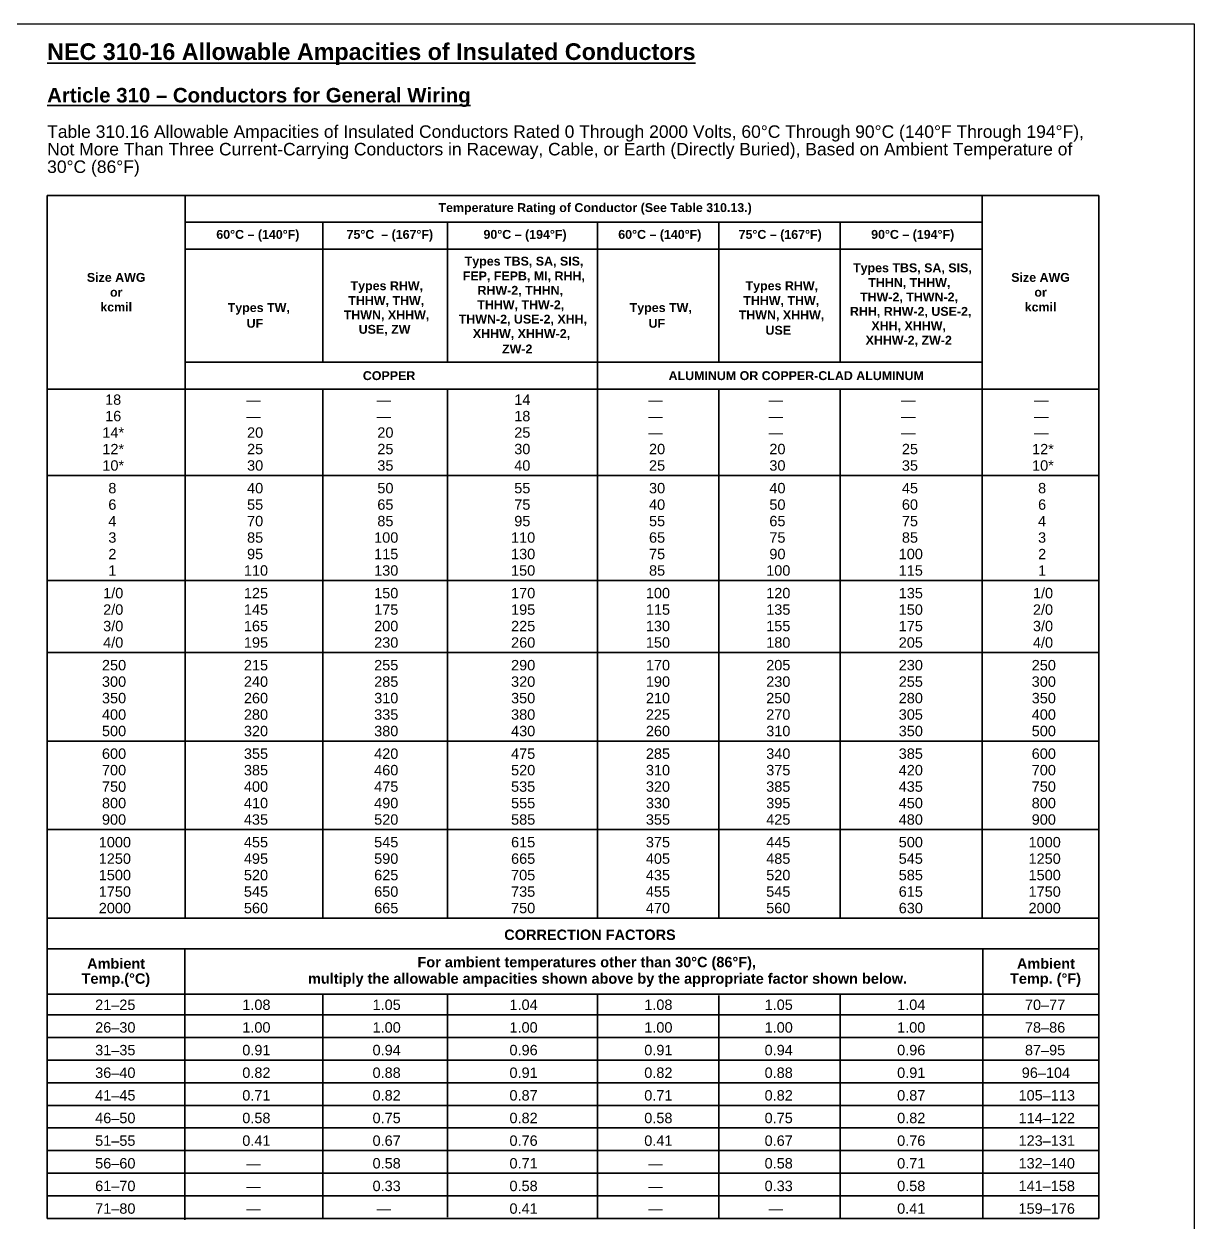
# Model space of a CAD drawing. Header units: inches. Extents: x 4293 to 10865, y -6935 to 441.
# Drawn here: x 5586 to 6147, y -170 to 405 of the extents above; entities that cross this region are included whole.
import ezdxf

# ---------------------------------------------------------------- set-up
doc = ezdxf.new("R2010")
doc.units = ezdxf.units.IN
doc.header["$MEASUREMENT"] = 0
doc.layers.get('Defpoints').update_dxf_attribs({"color": 104})
doc.layers.add('PDF_Text', color=7, linetype='Continuous', lineweight=35)
doc.styles.add('PDF Helvetica-Condensed Bold', font='arialbd.ttf')
doc.styles.add('PDF Helvetica-Condensed-Light', font='arial.ttf')

# ---------------------------------------------------------------- blocks, each defined once
blk = doc.blocks.new('A$C20600d5e')
for p, q in [((0, -1.0296), (0, -7.9324)), ((7.0972, -7.9324), (7.0972, -1.0296))]:
    blk.add_line(p, q)
for points in [[(0, -1.0296), (7.0972, -1.0296)], [(0.9321, -1.0296), (0.9321, -5.9062)], [(6.3101, -1.0296), (6.3101, -5.9103)], [(0.9321, -1.2102), (6.3101, -1.2102)], [(1.8612, -1.2102), (1.8612, -2.1546)], [(2.7014, -1.2102), (2.7014, -2.1546)], [(3.7145, -1.2102), (3.7145, -5.9065)], [(4.5333, -1.2102), (4.5333, -2.1555)], [(5.352, -1.2102), (5.352, -2.1555)], [(0.9321, -1.3908), (6.3101, -1.3908)], [(0.9321, -2.1546), (6.3101, -2.1546)], [(0, -2.3352), (7.0972, -2.3352)], [(1.8611, -2.3352), (1.8611, -5.8981)], [(2.7015, -2.3366), (2.7015, -5.9034)], [(4.5332, -2.3352), (4.5332, -5.9064)], [(5.3519, -2.3365), (5.3519, -5.8982)], [(0, -2.9185), (7.0972, -2.9185)], [(0, -3.6269), (7.0972, -3.6269)], [(0, -4.113), (7.0972, -4.113)], [(0, -4.7102), (7.0972, -4.7102)], [(0, -5.3074), (7.0972, -5.3074)], [(0, -5.9046), (7.0972, -5.9046)], [(0, -6.113), (7.0972, -6.113)], [(0.9295, -6.1122), (0.9295, -7.94)], [(6.3145, -6.1196), (6.3145, -7.9338)], [(0, -6.4185), (7.0972, -6.4185)], [(1.8611, -6.4199), (1.8611, -7.933)], [(2.7015, -6.4199), (2.7015, -7.9238)], [(3.7145, -6.4199), (3.7145, -7.9259)], [(4.5332, -6.4275), (4.5332, -7.933)], [(5.352, -6.4258), (5.352, -7.933)], [(0, -6.5574), (7.0972, -6.5574)], [(0, -6.7102), (7.0972, -6.7102)], [(0, -6.863), (7.0972, -6.863)], [(0, -7.0158), (7.0972, -7.0158)], [(0, -7.1685), (7.0972, -7.1685)], [(0, -7.3213), (7.0972, -7.3213)], [(0, -7.4741), (7.0972, -7.4741)], [(0, -7.6269), (7.0972, -7.6269)], [(0, -7.7796), (7.0972, -7.7796)], [(0, -7.9324), (7.0972, -7.9324)]]:
    blk.add_lwpolyline(points)
at = {"style": 'PDF Helvetica-Condensed Bold'}
for s, insert, char_height, width, attachment_point in [('{\\LNEC 310-16 Allowable Ampacities of Insulated Conductors}', (0, -0.0024), 0.112508, 5.47204, 1), ('{\\LArticle 310 – Conductors for General Wiring}', (0, -0.3034), 0.098445, 3.793128, 1), ('Size AWG\\Por\\Pkcmil', (0.466, -1.6824), 0.06, 0.932097, 5), ('Size AWG\\Por\\Pkcmil', (6.7037, -1.6824), 0.06, 0.787125, 5)]:
    blk.add_mtext(s, dxfattribs=dict(at, insert=insert, char_height=char_height, width=width, attachment_point=attachment_point))
at = {"insert": (0, -0.556), "char_height": 0.0843812, "width": 7.095605, "attachment_point": 1, "line_spacing_factor": 0.84186, "style": 'PDF Helvetica-Condensed-Light'}
blk.add_mtext('Table 310.16 Allowable Ampacities of Insulated Conductors Rated 0 Through 2000 Volts, 60°C Through 90°C (140°F Through 194°F), Not More Than Three Current-Carrying Conductors in Raceway, Cable, or Earth (Directly Buried), Based on Ambient Temperature of 30°C (86°F)', dxfattribs=at)
at = {"attachment_point": 4}
for s, insert, char_height, style in [('Temperature Rating of Conductor (See Table 310.13.)', (2.6406, -1.1203), 0.06, 'PDF Helvetica-Condensed Bold'), ('60°C – (140°F)', (1.1415, -1.3009), 0.06, 'PDF Helvetica-Condensed Bold'), ('75°C  – (167°F)', (2.0205, -1.3009), 0.06, 'PDF Helvetica-Condensed Bold'), ('90°C – (194°F)', (2.9444, -1.3009), 0.06, 'PDF Helvetica-Condensed Bold'), ('60°C – (140°F)', (3.8539, -1.3009), 0.06, 'PDF Helvetica-Condensed Bold'), ('75°C – (167°F)', (4.666, -1.3009), 0.06, 'PDF Helvetica-Condensed Bold'), ('90°C – (194°F)', (5.5603, -1.3009), 0.06, 'PDF Helvetica-Condensed Bold'), ('Types TBS, SA, SIS,', (2.8176, -1.4814), 0.06, 'PDF Helvetica-Condensed Bold'), ('Types TBS, SA, SIS,', (5.4382, -1.5263), 0.06, 'PDF Helvetica-Condensed Bold'), ('Types RHW,', (2.0476, -1.6475), 0.06, 'PDF Helvetica-Condensed Bold'), ('FEP, FEPB, MI, RHH,', (2.8045, -1.5787), 0.06, 'PDF Helvetica-Condensed Bold'), ('Types RHW,', (4.7129, -1.6475), 0.06, 'PDF Helvetica-Condensed Bold'), ('THHN, THHW,', (5.5409, -1.6236), 0.06, 'PDF Helvetica-Condensed Bold'), ('RHW-2, THHN,', (2.9041, -1.6759), 0.06, 'PDF Helvetica-Condensed Bold'), ('THW-2, THWN-2,', (5.4855, -1.7208), 0.06, 'PDF Helvetica-Condensed Bold'), ('Types TW,', (1.2184, -1.7948), 0.06, 'PDF Helvetica-Condensed Bold'), ('THHW, THW,', (2.0322, -1.7447), 0.06, 'PDF Helvetica-Condensed Bold'), ('THHW, THW-2,', (2.9027, -1.7731), 0.06, 'PDF Helvetica-Condensed Bold'), ('Types TW,', (3.931, -1.7948), 0.06, 'PDF Helvetica-Condensed Bold'), ('THHW, THW,', (4.6976, -1.7447), 0.06, 'PDF Helvetica-Condensed Bold'), ('THWN, XHHW,', (2.0014, -1.8419), 0.06, 'PDF Helvetica-Condensed Bold'), ('THWN-2, USE-2, XHH,', (2.7774, -1.8704), 0.06, 'PDF Helvetica-Condensed Bold'), ('THWN, XHHW,', (4.6668, -1.8419), 0.06, 'PDF Helvetica-Condensed Bold'), ('RHH, RHW-2, USE-2,', (5.4173, -1.818), 0.06, 'PDF Helvetica-Condensed Bold'), ('UF', (1.3461, -1.892), 0.06, 'PDF Helvetica-Condensed Bold'), ('USE, ZW', (2.1024, -1.9391), 0.06, 'PDF Helvetica-Condensed Bold'), ('XHHW, XHHW-2,', (2.8726, -1.9676), 0.06, 'PDF Helvetica-Condensed Bold'), ('UF', (4.0584, -1.892), 0.06, 'PDF Helvetica-Condensed Bold'), ('USE', (4.8473, -1.9391), 0.06, 'PDF Helvetica-Condensed Bold'), ('XHH, XHHW,', (5.562, -1.9152), 0.06, 'PDF Helvetica-Condensed Bold'), ('XHHW-2, ZW-2', (5.5231, -2.0124), 0.06, 'PDF Helvetica-Condensed Bold'), ('ZW-2', (3.0696, -2.0648), 0.06, 'PDF Helvetica-Condensed Bold'), ('COPPER', (2.1303, -2.2453), 0.06, 'PDF Helvetica-Condensed Bold'), ('ALUMINUM OR COPPER-CLAD ALUMINUM', (4.1935, -2.2453), 0.06, 'PDF Helvetica-Condensed Bold'), ('18', (0.3915, -2.4071), 0.06959, 'PDF Helvetica-Condensed-Light'), ('—', (1.3437, -2.4071), 0.07, 'PDF Helvetica-Condensed-Light'), ('—', (2.2227, -2.4071), 0.07, 'PDF Helvetica-Condensed-Light'), ('14', (3.152, -2.4071), 0.07, 'PDF Helvetica-Condensed-Light'), ('—', (4.056, -2.4071), 0.07, 'PDF Helvetica-Condensed-Light'), ('—', (4.8681, -2.4071), 0.07, 'PDF Helvetica-Condensed-Light'), ('—', (5.7623, -2.4071), 0.07, 'PDF Helvetica-Condensed-Light'), ('—', (6.6597, -2.4071), 0.07, 'PDF Helvetica-Condensed-Light'), ('16', (0.3915, -2.5182), 0.07, 'PDF Helvetica-Condensed-Light'), ('18', (3.152, -2.5182), 0.07, 'PDF Helvetica-Condensed-Light'), ('—', (1.3437, -2.5182), 0.07, 'PDF Helvetica-Condensed-Light'), ('—', (2.2227, -2.5182), 0.07, 'PDF Helvetica-Condensed-Light'), ('—', (4.056, -2.5182), 0.07, 'PDF Helvetica-Condensed-Light'), ('—', (4.8681, -2.5182), 0.07, 'PDF Helvetica-Condensed-Light'), ('—', (5.7623, -2.5182), 0.07, 'PDF Helvetica-Condensed-Light'), ('—', (6.6597, -2.5182), 0.07, 'PDF Helvetica-Condensed-Light'), ('14*', (0.3725, -2.6293), 0.07, 'PDF Helvetica-Condensed-Light'), ('20', (1.3492, -2.6293), 0.07, 'PDF Helvetica-Condensed-Light'), ('20', (2.2282, -2.6293), 0.07, 'PDF Helvetica-Condensed-Light'), ('25', (3.152, -2.6293), 0.07, 'PDF Helvetica-Condensed-Light'), ('—', (4.056, -2.6293), 0.07, 'PDF Helvetica-Condensed-Light'), ('—', (4.868, -2.6293), 0.07, 'PDF Helvetica-Condensed-Light'), ('—', (5.7622, -2.6293), 0.07, 'PDF Helvetica-Condensed-Light'), ('—', (6.6597, -2.6293), 0.07, 'PDF Helvetica-Condensed-Light'), ('12*', (0.3725, -2.7405), 0.07, 'PDF Helvetica-Condensed-Light'), ('25', (1.3492, -2.7405), 0.07, 'PDF Helvetica-Condensed-Light'), ('25', (2.2282, -2.7405), 0.07, 'PDF Helvetica-Condensed-Light'), ('30', (3.152, -2.7405), 0.07, 'PDF Helvetica-Condensed-Light'), ('20', (4.0614, -2.7405), 0.07, 'PDF Helvetica-Condensed-Light'), ('20', (4.8735, -2.7405), 0.07, 'PDF Helvetica-Condensed-Light'), ('25', (5.7677, -2.7405), 0.07, 'PDF Helvetica-Condensed-Light'), ('12*', (6.6462, -2.7405), 0.07, 'PDF Helvetica-Condensed-Light'), ('10*', (0.3726, -2.8515), 0.07, 'PDF Helvetica-Condensed-Light'), ('30', (1.3492, -2.8515), 0.07, 'PDF Helvetica-Condensed-Light'), ('35', (2.2282, -2.8515), 0.07, 'PDF Helvetica-Condensed-Light'), ('40', (3.152, -2.8515), 0.07, 'PDF Helvetica-Condensed-Light'), ('25', (4.0615, -2.8515), 0.07, 'PDF Helvetica-Condensed-Light'), ('30', (4.8735, -2.8515), 0.07, 'PDF Helvetica-Condensed-Light'), ('35', (5.7677, -2.8515), 0.07, 'PDF Helvetica-Condensed-Light'), ('10*', (6.6463, -2.8515), 0.07, 'PDF Helvetica-Condensed-Light'), ('8', (0.413, -3.0043), 0.07, 'PDF Helvetica-Condensed-Light'), ('40', (1.3492, -3.0043), 0.07, 'PDF Helvetica-Condensed-Light'), ('50', (2.2282, -3.0043), 0.07, 'PDF Helvetica-Condensed-Light'), ('55', (3.152, -3.0043), 0.07, 'PDF Helvetica-Condensed-Light'), ('30', (4.0615, -3.0043), 0.07, 'PDF Helvetica-Condensed-Light'), ('40', (4.8735, -3.0043), 0.07, 'PDF Helvetica-Condensed-Light'), ('45', (5.7677, -3.0043), 0.07, 'PDF Helvetica-Condensed-Light'), ('8', (6.6868, -3.0043), 0.07, 'PDF Helvetica-Condensed-Light'), ('6', (0.413, -3.1154), 0.07, 'PDF Helvetica-Condensed-Light'), ('55', (1.3492, -3.1154), 0.07, 'PDF Helvetica-Condensed-Light'), ('65', (2.2282, -3.1154), 0.07, 'PDF Helvetica-Condensed-Light'), ('75', (3.152, -3.1154), 0.07, 'PDF Helvetica-Condensed-Light'), ('40', (4.0615, -3.1154), 0.07, 'PDF Helvetica-Condensed-Light'), ('50', (4.8735, -3.1154), 0.07, 'PDF Helvetica-Condensed-Light'), ('60', (5.7677, -3.1154), 0.07, 'PDF Helvetica-Condensed-Light'), ('6', (6.6868, -3.1154), 0.07, 'PDF Helvetica-Condensed-Light'), ('4', (0.413, -3.2265), 0.07, 'PDF Helvetica-Condensed-Light'), ('70', (1.3492, -3.2265), 0.07, 'PDF Helvetica-Condensed-Light'), ('85', (2.2282, -3.2265), 0.07, 'PDF Helvetica-Condensed-Light'), ('95', (3.152, -3.2265), 0.07, 'PDF Helvetica-Condensed-Light'), ('55', (4.0615, -3.2265), 0.07, 'PDF Helvetica-Condensed-Light'), ('65', (4.8735, -3.2265), 0.07, 'PDF Helvetica-Condensed-Light'), ('75', (5.7677, -3.2265), 0.07, 'PDF Helvetica-Condensed-Light'), ('4', (6.6868, -3.2265), 0.07, 'PDF Helvetica-Condensed-Light'), ('3', (0.413, -3.3377), 0.07, 'PDF Helvetica-Condensed-Light'), ('85', (1.3492, -3.3377), 0.07, 'PDF Helvetica-Condensed-Light'), ('100', (2.2066, -3.3377), 0.07, 'PDF Helvetica-Condensed-Light'), ('110', (3.1304, -3.3377), 0.07, 'PDF Helvetica-Condensed-Light'), ('65', (4.0615, -3.3377), 0.07, 'PDF Helvetica-Condensed-Light'), ('75', (4.8735, -3.3377), 0.07, 'PDF Helvetica-Condensed-Light'), ('85', (5.7677, -3.3377), 0.07, 'PDF Helvetica-Condensed-Light'), ('3', (6.6867, -3.3377), 0.07, 'PDF Helvetica-Condensed-Light'), ('2', (0.413, -3.4488), 0.07, 'PDF Helvetica-Condensed-Light'), ('95', (1.3492, -3.4488), 0.07, 'PDF Helvetica-Condensed-Light'), ('115', (2.2066, -3.4488), 0.07, 'PDF Helvetica-Condensed-Light'), ('130', (3.1305, -3.4488), 0.07, 'PDF Helvetica-Condensed-Light'), ('75', (4.0616, -3.4488), 0.07, 'PDF Helvetica-Condensed-Light'), ('90', (4.8736, -3.4488), 0.07, 'PDF Helvetica-Condensed-Light'), ('100', (5.7463, -3.4488), 0.07, 'PDF Helvetica-Condensed-Light'), ('2', (6.687, -3.4488), 0.07, 'PDF Helvetica-Condensed-Light'), ('1', (0.413, -3.5599), 0.07, 'PDF Helvetica-Condensed-Light'), ('110', (1.3276, -3.5599), 0.07, 'PDF Helvetica-Condensed-Light'), ('130', (2.2067, -3.5599), 0.07, 'PDF Helvetica-Condensed-Light'), ('150', (3.1305, -3.5599), 0.07, 'PDF Helvetica-Condensed-Light'), ('85', (4.0616, -3.5599), 0.07, 'PDF Helvetica-Condensed-Light'), ('100', (4.8521, -3.5599), 0.07, 'PDF Helvetica-Condensed-Light'), ('115', (5.7463, -3.5599), 0.07, 'PDF Helvetica-Condensed-Light'), ('1', (6.687, -3.5599), 0.07, 'PDF Helvetica-Condensed-Light'), ('1/0', (0.378, -3.7127), 0.07, 'PDF Helvetica-Condensed-Light'), ('125', (1.3277, -3.7127), 0.07, 'PDF Helvetica-Condensed-Light'), ('150', (2.2067, -3.7127), 0.07, 'PDF Helvetica-Condensed-Light'), ('170', (3.1306, -3.7127), 0.07, 'PDF Helvetica-Condensed-Light'), ('100', (4.0401, -3.7127), 0.07, 'PDF Helvetica-Condensed-Light'), ('120', (4.8522, -3.7127), 0.07, 'PDF Helvetica-Condensed-Light'), ('135', (5.7464, -3.7127), 0.07, 'PDF Helvetica-Condensed-Light'), ('1/0', (6.652, -3.7127), 0.07, 'PDF Helvetica-Condensed-Light'), ('2/0', (0.378, -3.8238), 0.07, 'PDF Helvetica-Condensed-Light'), ('145', (1.3277, -3.8238), 0.07, 'PDF Helvetica-Condensed-Light'), ('175', (2.2067, -3.8238), 0.07, 'PDF Helvetica-Condensed-Light'), ('195', (3.1306, -3.8238), 0.07, 'PDF Helvetica-Condensed-Light'), ('115', (4.0401, -3.8238), 0.07, 'PDF Helvetica-Condensed-Light'), ('135', (4.8522, -3.8238), 0.07, 'PDF Helvetica-Condensed-Light'), ('150', (5.7464, -3.8238), 0.07, 'PDF Helvetica-Condensed-Light'), ('2/0', (6.652, -3.8238), 0.07, 'PDF Helvetica-Condensed-Light'), ('3/0', (0.378, -3.9349), 0.07, 'PDF Helvetica-Condensed-Light'), ('165', (1.3277, -3.9349), 0.07, 'PDF Helvetica-Condensed-Light'), ('200', (2.2067, -3.9349), 0.07, 'PDF Helvetica-Condensed-Light'), ('225', (3.1306, -3.9349), 0.07, 'PDF Helvetica-Condensed-Light'), ('130', (4.0401, -3.9349), 0.07, 'PDF Helvetica-Condensed-Light'), ('155', (4.8522, -3.9349), 0.07, 'PDF Helvetica-Condensed-Light'), ('175', (5.7464, -3.9349), 0.07, 'PDF Helvetica-Condensed-Light'), ('3/0', (6.652, -3.9349), 0.07, 'PDF Helvetica-Condensed-Light'), ('4/0', (0.3779, -4.046), 0.07, 'PDF Helvetica-Condensed-Light'), ('195', (1.3277, -4.046), 0.07, 'PDF Helvetica-Condensed-Light'), ('230', (2.2067, -4.046), 0.07, 'PDF Helvetica-Condensed-Light'), ('260', (3.1306, -4.046), 0.07, 'PDF Helvetica-Condensed-Light'), ('150', (4.0401, -4.046), 0.07, 'PDF Helvetica-Condensed-Light'), ('180', (4.8522, -4.046), 0.07, 'PDF Helvetica-Condensed-Light'), ('205', (5.7464, -4.046), 0.07, 'PDF Helvetica-Condensed-Light'), ('4/0', (6.652, -4.046), 0.07, 'PDF Helvetica-Condensed-Light'), ('250', (0.3699, -4.1988), 0.07, 'PDF Helvetica-Condensed-Light'), ('215', (1.3277, -4.1988), 0.07, 'PDF Helvetica-Condensed-Light'), ('255', (2.2067, -4.1988), 0.07, 'PDF Helvetica-Condensed-Light'), ('290', (3.1306, -4.1988), 0.07, 'PDF Helvetica-Condensed-Light'), ('170', (4.0401, -4.1988), 0.07, 'PDF Helvetica-Condensed-Light'), ('205', (4.8522, -4.1988), 0.07, 'PDF Helvetica-Condensed-Light'), ('230', (5.7464, -4.1988), 0.07, 'PDF Helvetica-Condensed-Light'), ('250', (6.6439, -4.1988), 0.07, 'PDF Helvetica-Condensed-Light'), ('300', (0.3699, -4.3099), 0.07, 'PDF Helvetica-Condensed-Light'), ('240', (1.3277, -4.3099), 0.07, 'PDF Helvetica-Condensed-Light'), ('285', (2.2067, -4.3099), 0.07, 'PDF Helvetica-Condensed-Light'), ('320', (3.1306, -4.3099), 0.07, 'PDF Helvetica-Condensed-Light'), ('190', (4.0401, -4.3099), 0.07, 'PDF Helvetica-Condensed-Light'), ('230', (4.8522, -4.3099), 0.07, 'PDF Helvetica-Condensed-Light'), ('255', (5.7464, -4.3099), 0.07, 'PDF Helvetica-Condensed-Light'), ('300', (6.6439, -4.3099), 0.07, 'PDF Helvetica-Condensed-Light'), ('350', (0.3699, -4.421), 0.07, 'PDF Helvetica-Condensed-Light'), ('260', (1.3277, -4.421), 0.07, 'PDF Helvetica-Condensed-Light'), ('310', (2.2067, -4.421), 0.07, 'PDF Helvetica-Condensed-Light'), ('350', (3.1306, -4.421), 0.07, 'PDF Helvetica-Condensed-Light'), ('210', (4.0401, -4.421), 0.07, 'PDF Helvetica-Condensed-Light'), ('250', (4.8522, -4.421), 0.07, 'PDF Helvetica-Condensed-Light'), ('280', (5.7464, -4.421), 0.07, 'PDF Helvetica-Condensed-Light'), ('350', (6.6439, -4.421), 0.07, 'PDF Helvetica-Condensed-Light'), ('400', (0.3699, -4.5321), 0.07, 'PDF Helvetica-Condensed-Light'), ('280', (1.3277, -4.5321), 0.07, 'PDF Helvetica-Condensed-Light'), ('335', (2.2067, -4.5321), 0.07, 'PDF Helvetica-Condensed-Light'), ('380', (3.1306, -4.5321), 0.07, 'PDF Helvetica-Condensed-Light'), ('225', (4.0401, -4.5321), 0.07, 'PDF Helvetica-Condensed-Light'), ('270', (4.8522, -4.5321), 0.07, 'PDF Helvetica-Condensed-Light'), ('305', (5.7464, -4.5321), 0.07, 'PDF Helvetica-Condensed-Light'), ('400', (6.6439, -4.5321), 0.07, 'PDF Helvetica-Condensed-Light'), ('500', (0.3699, -4.6432), 0.07, 'PDF Helvetica-Condensed-Light'), ('320', (1.3277, -4.6432), 0.07, 'PDF Helvetica-Condensed-Light'), ('380', (2.2067, -4.6432), 0.07, 'PDF Helvetica-Condensed-Light'), ('430', (3.1306, -4.6432), 0.07, 'PDF Helvetica-Condensed-Light'), ('260', (4.0401, -4.6432), 0.07, 'PDF Helvetica-Condensed-Light'), ('310', (4.8522, -4.6432), 0.07, 'PDF Helvetica-Condensed-Light'), ('350', (5.7464, -4.6432), 0.07, 'PDF Helvetica-Condensed-Light'), ('500', (6.6439, -4.6432), 0.07, 'PDF Helvetica-Condensed-Light'), ('600', (0.3699, -4.796), 0.07, 'PDF Helvetica-Condensed-Light'), ('355', (1.3277, -4.796), 0.07, 'PDF Helvetica-Condensed-Light'), ('420', (2.2067, -4.796), 0.07, 'PDF Helvetica-Condensed-Light'), ('475', (3.1306, -4.796), 0.07, 'PDF Helvetica-Condensed-Light'), ('285', (4.0401, -4.796), 0.07, 'PDF Helvetica-Condensed-Light'), ('340', (4.8522, -4.796), 0.07, 'PDF Helvetica-Condensed-Light'), ('385', (5.7464, -4.796), 0.07, 'PDF Helvetica-Condensed-Light'), ('600', (6.6439, -4.796), 0.07, 'PDF Helvetica-Condensed-Light'), ('700', (0.3699, -4.9071), 0.07, 'PDF Helvetica-Condensed-Light'), ('385', (1.3277, -4.9071), 0.07, 'PDF Helvetica-Condensed-Light'), ('460', (2.2067, -4.9071), 0.07, 'PDF Helvetica-Condensed-Light'), ('520', (3.1306, -4.9071), 0.07, 'PDF Helvetica-Condensed-Light'), ('310', (4.0401, -4.9071), 0.07, 'PDF Helvetica-Condensed-Light'), ('375', (4.8522, -4.9071), 0.07, 'PDF Helvetica-Condensed-Light'), ('420', (5.7464, -4.9071), 0.07, 'PDF Helvetica-Condensed-Light'), ('700', (6.6439, -4.9071), 0.07, 'PDF Helvetica-Condensed-Light'), ('750', (0.3699, -5.0182), 0.07, 'PDF Helvetica-Condensed-Light'), ('400', (1.3277, -5.0182), 0.07, 'PDF Helvetica-Condensed-Light'), ('475', (2.2067, -5.0182), 0.07, 'PDF Helvetica-Condensed-Light'), ('535', (3.1306, -5.0182), 0.07, 'PDF Helvetica-Condensed-Light'), ('320', (4.0401, -5.0182), 0.07, 'PDF Helvetica-Condensed-Light'), ('385', (4.8522, -5.0182), 0.07, 'PDF Helvetica-Condensed-Light'), ('435', (5.7464, -5.0182), 0.07, 'PDF Helvetica-Condensed-Light'), ('750', (6.6439, -5.0182), 0.07, 'PDF Helvetica-Condensed-Light'), ('800', (0.3699, -5.1293), 0.07, 'PDF Helvetica-Condensed-Light'), ('410', (1.3277, -5.1293), 0.07, 'PDF Helvetica-Condensed-Light'), ('490', (2.2067, -5.1293), 0.07, 'PDF Helvetica-Condensed-Light'), ('330', (4.0401, -5.1293), 0.07, 'PDF Helvetica-Condensed-Light'), ('395', (4.8522, -5.1293), 0.07, 'PDF Helvetica-Condensed-Light'), ('450', (5.7464, -5.1293), 0.07, 'PDF Helvetica-Condensed-Light'), ('800', (6.6439, -5.1293), 0.07, 'PDF Helvetica-Condensed-Light'), ('555', (3.1306, -5.1293), 0.07, 'PDF Helvetica-Condensed-Light'), ('900', (0.3699, -5.2404), 0.07, 'PDF Helvetica-Condensed-Light'), ('435', (1.3277, -5.2404), 0.07, 'PDF Helvetica-Condensed-Light'), ('520', (2.2067, -5.2404), 0.07, 'PDF Helvetica-Condensed-Light'), ('585', (3.1306, -5.2404), 0.07, 'PDF Helvetica-Condensed-Light'), ('355', (4.0401, -5.2404), 0.07, 'PDF Helvetica-Condensed-Light'), ('425', (4.8522, -5.2404), 0.07, 'PDF Helvetica-Condensed-Light'), ('480', (5.7464, -5.2404), 0.07, 'PDF Helvetica-Condensed-Light'), ('900', (6.6439, -5.2404), 0.07, 'PDF Helvetica-Condensed-Light'), ('1000', (0.3483, -5.3932), 0.07, 'PDF Helvetica-Condensed-Light'), ('455', (1.3277, -5.3932), 0.07, 'PDF Helvetica-Condensed-Light'), ('545', (2.2067, -5.3932), 0.07, 'PDF Helvetica-Condensed-Light'), ('615', (3.1306, -5.3932), 0.07, 'PDF Helvetica-Condensed-Light'), ('375', (4.0401, -5.3932), 0.07, 'PDF Helvetica-Condensed-Light'), ('445', (4.8522, -5.3932), 0.07, 'PDF Helvetica-Condensed-Light'), ('500', (5.7464, -5.3932), 0.07, 'PDF Helvetica-Condensed-Light'), ('1000', (6.6224, -5.3932), 0.07, 'PDF Helvetica-Condensed-Light'), ('1250', (0.3483, -5.5043), 0.07, 'PDF Helvetica-Condensed-Light'), ('495', (1.3277, -5.5043), 0.07, 'PDF Helvetica-Condensed-Light'), ('590', (2.2067, -5.5043), 0.07, 'PDF Helvetica-Condensed-Light'), ('665', (3.1306, -5.5043), 0.07, 'PDF Helvetica-Condensed-Light'), ('405', (4.0401, -5.5043), 0.07, 'PDF Helvetica-Condensed-Light'), ('485', (4.8522, -5.5043), 0.07, 'PDF Helvetica-Condensed-Light'), ('545', (5.7464, -5.5043), 0.07, 'PDF Helvetica-Condensed-Light'), ('1250', (6.6224, -5.5043), 0.07, 'PDF Helvetica-Condensed-Light'), ('1500', (0.3483, -5.6154), 0.07, 'PDF Helvetica-Condensed-Light'), ('520', (1.3277, -5.6154), 0.07, 'PDF Helvetica-Condensed-Light'), ('625', (2.2067, -5.6154), 0.07, 'PDF Helvetica-Condensed-Light'), ('705', (3.1306, -5.6154), 0.07, 'PDF Helvetica-Condensed-Light'), ('435', (4.0401, -5.6154), 0.07, 'PDF Helvetica-Condensed-Light'), ('520', (4.8522, -5.6154), 0.07, 'PDF Helvetica-Condensed-Light'), ('585', (5.7464, -5.6154), 0.07, 'PDF Helvetica-Condensed-Light'), ('1500', (6.6224, -5.6154), 0.07, 'PDF Helvetica-Condensed-Light'), ('1750', (0.3483, -5.7266), 0.07, 'PDF Helvetica-Condensed-Light'), ('545', (1.3277, -5.7266), 0.07, 'PDF Helvetica-Condensed-Light'), ('650', (2.2067, -5.7266), 0.07, 'PDF Helvetica-Condensed-Light'), ('735', (3.1306, -5.7266), 0.07, 'PDF Helvetica-Condensed-Light'), ('455', (4.0401, -5.7266), 0.07, 'PDF Helvetica-Condensed-Light'), ('545', (4.8522, -5.7266), 0.07, 'PDF Helvetica-Condensed-Light'), ('615', (5.7464, -5.7266), 0.07, 'PDF Helvetica-Condensed-Light'), ('1750', (6.6224, -5.7266), 0.07, 'PDF Helvetica-Condensed-Light'), ('2000', (0.3483, -5.8377), 0.07, 'PDF Helvetica-Condensed-Light'), ('560', (1.3277, -5.8377), 0.07, 'PDF Helvetica-Condensed-Light'), ('665', (2.2067, -5.8377), 0.07, 'PDF Helvetica-Condensed-Light'), ('750', (3.1306, -5.8377), 0.07, 'PDF Helvetica-Condensed-Light'), ('470', (4.0401, -5.8377), 0.07, 'PDF Helvetica-Condensed-Light'), ('560', (4.8522, -5.8377), 0.07, 'PDF Helvetica-Condensed-Light'), ('630', (5.7464, -5.8377), 0.07, 'PDF Helvetica-Condensed-Light'), ('2000', (6.6224, -5.8377), 0.07, 'PDF Helvetica-Condensed-Light'), ('CORRECTION FACTORS', (3.0846, -6.018), 0.07, 'PDF Helvetica-Condensed Bold'), ('Ambient', (0.2698, -6.2124), 0.07, 'PDF Helvetica-Condensed Bold'), ('For ambient temperatures other than 30°C (86°F),', (2.4989, -6.2124), 0.07, 'PDF Helvetica-Condensed Bold'), ('Ambient', (6.544, -6.2124), 0.07, 'PDF Helvetica-Condensed Bold'), ('Temp.(°C)', (0.2325, -6.3235), 0.07, 'PDF Helvetica-Condensed Bold'), ('multiply the allowable ampacities shown above by the appropriate factor shown below.', (1.7605, -6.3235), 0.07, 'PDF Helvetica-Condensed Bold'), ('Temp. (°F)', (6.4974, -6.3235), 0.07, 'PDF Helvetica-Condensed Bold'), ('21–25', (0.324, -6.4904), 0.07, 'PDF Helvetica-Condensed-Light'), ('1.08', (1.3169, -6.4904), 0.07, 'PDF Helvetica-Condensed-Light'), ('1.05', (2.1959, -6.4904), 0.07, 'PDF Helvetica-Condensed-Light'), ('1.04', (3.1198, -6.4904), 0.07, 'PDF Helvetica-Condensed-Light'), ('1.08', (4.0293, -6.4904), 0.07, 'PDF Helvetica-Condensed-Light'), ('1.05', (4.8414, -6.4904), 0.07, 'PDF Helvetica-Condensed-Light'), ('1.04', (5.7357, -6.4904), 0.07, 'PDF Helvetica-Condensed-Light'), ('70–77', (6.5981, -6.4904), 0.07, 'PDF Helvetica-Condensed-Light'), ('26–30', (0.324, -6.6432), 0.07, 'PDF Helvetica-Condensed-Light'), ('1.00', (1.3169, -6.6432), 0.07, 'PDF Helvetica-Condensed-Light'), ('1.00', (2.1959, -6.6432), 0.07, 'PDF Helvetica-Condensed-Light'), ('1.00', (3.1198, -6.6432), 0.07, 'PDF Helvetica-Condensed-Light'), ('1.00', (4.0293, -6.6432), 0.07, 'PDF Helvetica-Condensed-Light'), ('1.00', (4.8414, -6.6432), 0.07, 'PDF Helvetica-Condensed-Light'), ('1.00', (5.7357, -6.6432), 0.07, 'PDF Helvetica-Condensed-Light'), ('78–86', (6.5981, -6.6432), 0.07, 'PDF Helvetica-Condensed-Light'), ('31–35', (0.324, -6.796), 0.07, 'PDF Helvetica-Condensed-Light'), ('0.91', (1.3169, -6.796), 0.07, 'PDF Helvetica-Condensed-Light'), ('0.94', (2.1959, -6.796), 0.07, 'PDF Helvetica-Condensed-Light'), ('0.96', (3.1198, -6.796), 0.07, 'PDF Helvetica-Condensed-Light'), ('0.91', (4.0293, -6.796), 0.07, 'PDF Helvetica-Condensed-Light'), ('0.94', (4.8414, -6.796), 0.07, 'PDF Helvetica-Condensed-Light'), ('0.96', (5.7357, -6.796), 0.07, 'PDF Helvetica-Condensed-Light'), ('87–95', (6.5981, -6.796), 0.07, 'PDF Helvetica-Condensed-Light'), ('36–40', (0.324, -6.9488), 0.07, 'PDF Helvetica-Condensed-Light'), ('0.82', (1.3169, -6.9488), 0.07, 'PDF Helvetica-Condensed-Light'), ('0.88', (2.1959, -6.9488), 0.07, 'PDF Helvetica-Condensed-Light'), ('0.91', (3.1198, -6.9488), 0.07, 'PDF Helvetica-Condensed-Light'), ('0.82', (4.0293, -6.9488), 0.07, 'PDF Helvetica-Condensed-Light'), ('0.88', (4.8414, -6.9488), 0.07, 'PDF Helvetica-Condensed-Light'), ('0.91', (5.7357, -6.9488), 0.07, 'PDF Helvetica-Condensed-Light'), ('96–104', (6.5765, -6.9488), 0.07, 'PDF Helvetica-Condensed-Light'), ('41–45', (0.324, -7.1015), 0.07, 'PDF Helvetica-Condensed-Light'), ('0.71', (1.3169, -7.1015), 0.07, 'PDF Helvetica-Condensed-Light'), ('0.82', (2.1959, -7.1015), 0.07, 'PDF Helvetica-Condensed-Light'), ('0.87', (3.1198, -7.1015), 0.07, 'PDF Helvetica-Condensed-Light'), ('0.71', (4.0293, -7.1015), 0.07, 'PDF Helvetica-Condensed-Light'), ('0.82', (4.8414, -7.1015), 0.07, 'PDF Helvetica-Condensed-Light'), ('0.87', (5.7357, -7.1015), 0.07, 'PDF Helvetica-Condensed-Light'), ('105–113', (6.555, -7.1015), 0.07, 'PDF Helvetica-Condensed-Light'), ('46–50', (0.324, -7.2543), 0.07, 'PDF Helvetica-Condensed-Light'), ('0.58', (1.3169, -7.2543), 0.07, 'PDF Helvetica-Condensed-Light'), ('0.75', (2.1959, -7.2543), 0.07, 'PDF Helvetica-Condensed-Light'), ('0.82', (3.1198, -7.2543), 0.07, 'PDF Helvetica-Condensed-Light'), ('0.58', (4.0293, -7.2543), 0.07, 'PDF Helvetica-Condensed-Light'), ('0.75', (4.8414, -7.2543), 0.07, 'PDF Helvetica-Condensed-Light'), ('0.82', (5.7357, -7.2543), 0.07, 'PDF Helvetica-Condensed-Light'), ('114–122', (6.555, -7.2543), 0.07, 'PDF Helvetica-Condensed-Light'), ('51–55', (0.324, -7.4071), 0.07, 'PDF Helvetica-Condensed-Light'), ('0.41', (1.3169, -7.4071), 0.07, 'PDF Helvetica-Condensed-Light'), ('0.67', (2.1959, -7.4071), 0.07, 'PDF Helvetica-Condensed-Light'), ('0.76', (3.1198, -7.4071), 0.07, 'PDF Helvetica-Condensed-Light'), ('0.41', (4.0293, -7.4071), 0.07, 'PDF Helvetica-Condensed-Light'), ('0.67', (4.8414, -7.4071), 0.07, 'PDF Helvetica-Condensed-Light'), ('0.76', (5.7357, -7.4071), 0.07, 'PDF Helvetica-Condensed-Light'), ('123–131', (6.555, -7.4071), 0.07, 'PDF Helvetica-Condensed-Light'), ('56–60', (0.324, -7.5599), 0.07, 'PDF Helvetica-Condensed-Light'), ('—', (1.3438, -7.5599), 0.07, 'PDF Helvetica-Condensed-Light'), ('0.58', (2.1959, -7.5599), 0.07, 'PDF Helvetica-Condensed-Light'), ('0.71', (3.1198, -7.5599), 0.07, 'PDF Helvetica-Condensed-Light'), ('—', (4.0562, -7.5599), 0.07, 'PDF Helvetica-Condensed-Light'), ('0.58', (4.8413, -7.5599), 0.07, 'PDF Helvetica-Condensed-Light'), ('0.71', (5.7356, -7.5599), 0.07, 'PDF Helvetica-Condensed-Light'), ('132–140', (6.5548, -7.5599), 0.07, 'PDF Helvetica-Condensed-Light'), ('61–70', (0.324, -7.7127), 0.07, 'PDF Helvetica-Condensed-Light'), ('0.33', (2.1959, -7.7127), 0.07, 'PDF Helvetica-Condensed-Light'), ('0.58', (3.1198, -7.7127), 0.07, 'PDF Helvetica-Condensed-Light'), ('0.33', (4.8413, -7.7127), 0.07, 'PDF Helvetica-Condensed-Light'), ('0.58', (5.7356, -7.7127), 0.07, 'PDF Helvetica-Condensed-Light'), ('141–158', (6.5548, -7.7127), 0.07, 'PDF Helvetica-Condensed-Light'), ('—', (1.3438, -7.7127), 0.07, 'PDF Helvetica-Condensed-Light'), ('—', (4.0562, -7.7127), 0.07, 'PDF Helvetica-Condensed-Light'), ('71–80', (0.324, -7.8654), 0.07, 'PDF Helvetica-Condensed-Light'), ('0.41', (3.1197, -7.8654), 0.07, 'PDF Helvetica-Condensed-Light'), ('0.41', (5.7355, -7.8654), 0.07, 'PDF Helvetica-Condensed-Light'), ('159–176', (6.5547, -7.8654), 0.07, 'PDF Helvetica-Condensed-Light'), ('—', (1.3438, -7.8654), 0.07, 'PDF Helvetica-Condensed-Light'), ('—', (2.2228, -7.8654), 0.07, 'PDF Helvetica-Condensed-Light'), ('—', (4.0561, -7.8654), 0.07, 'PDF Helvetica-Condensed-Light'), ('—', (4.8682, -7.8654), 0.07, 'PDF Helvetica-Condensed-Light')]:
    blk.add_mtext(s, dxfattribs=dict(at, insert=insert, char_height=char_height, style=style))

msp = doc.modelspace()

# ---------------------------------------------------------------- linework, layer by layer
at = {"layer": 'Defpoints', "color": 2}
msp.add_lwpolyline([(5035.23, 405.14), (6147.14, 405.14), (6147.14, -675.94), (5035.23, -675.94)], close=True, dxfattribs=at)

# ---------------------------------------------------------------- block references
at = {"layer": 'PDF_Text', "xscale": 71.10587610750645, "yscale": 71.10587610750645, "zscale": 71.10587610750645}
msp.add_blockref('A$C20600d5e', (5596.84, 396.03), dxfattribs=at)

doc.saveas('drawing.dxf')
